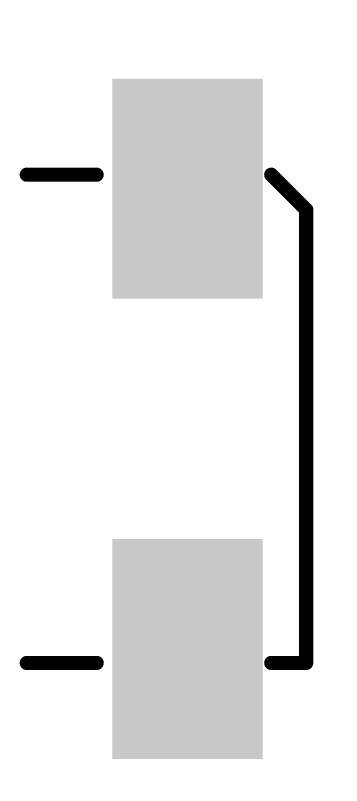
# Model space of a CAD drawing. Extents: x 17.8 to 58.4, y 21 to 93.6.
# Drawn here: x 31.57 to 33.9, y 40.73 to 46.25 of the extents above; entities that cross this region are included whole.
import ezdxf

# ---------------------------------------------------------------- set-up
doc = ezdxf.new("R2010")
doc.units = 0
doc.header["$MEASUREMENT"] = 0
doc.layers.get('0').update_dxf_attribs({"linetype": 'CONTINUOUS'})
doc.layers.get('Defpoints').update_dxf_attribs({"linetype": 'CONTINUOUS'})
doc.layers.add('SILKTOP_PHO', color=251, linetype='CONTINUOUS')
doc.styles.get("Standard").update_dxf_attribs({"font": 'arial.ttf'})
doc.dimstyles.get("Standard").update_dxf_attribs({"dimtxt": 1.5, "dimasz": 1.5, "dimexe": 0.18, "dimexo": 0, "dimgap": 0.5, "dimtad": 0, "dimtih": 1, "dimtoh": 1, "dimzin": 0, "dimdsep": 46, "dimtxsty": 'Standard', "dimcen": 0.09, "dimadec": 0, "dimazin": 0, "dimtfac": 1, "dimtofl": 0, "dimtmove": 2, "dimatfit": 3, "dimfxl": 1, "dimtolj": 1, "dimtzin": 0, "dimarcsym": 0})

# ---------------------------------------------------------------- blocks, each defined once
blk = doc.blocks.new('ROUND_33')
at = {"const_width": 0.0508}
blk.add_lwpolyline([(-0.0254, 0, 1), (0.0254, 0, 1)], format="xyb", close=True, dxfattribs=at)
blk = doc.blocks.new('RECTANGLE_26')
blk.add_solid([(0.538098, 0.788162), (0.538098, -0.788162), (-0.538098, 0.788162), (-0.538098, -0.788162)])
blk = doc.blocks.new('*D61')
at = {"color": 0, "linetype": 'Continuous', "lineweight": -2}
for p, q in [((25.4, 51.3001), (25.4, 21.764)), ((50.8, 51.3001), (50.8, 21.764)), ((26.9, 21.944), (35.0589, 21.944)), ((49.3, 21.944), (41.1411, 21.944))]:
    blk.add_line(p, q, dxfattribs=at)
at = {"color": 0, "linetype": 'Continuous'}
for points in [[(26.9, 22.194), (26.9, 21.694), (25.4, 21.944)], [(49.3, 22.194), (49.3, 21.694), (50.8, 21.944)]]:
    blk.add_solid(points, dxfattribs=at)
at = {"layer": 'Defpoints', "color": 0, "linetype": 'Continuous'}
for p in [(25.4, 51.3001), (50.8, 51.3001), (50.8, 21.944)]:
    blk.add_point(p, dxfattribs=at)
at = {"color": 0, "linetype": 'Continuous', "insert": (38.1, 21.944), "char_height": 1.5, "attachment_point": 5}
blk.add_mtext('\\A1;25.40', dxfattribs=at)

msp = doc.modelspace()

# ---------------------------------------------------------------- linework, layer by layer
at = {"layer": 'SILKTOP_PHO', "const_width": 0.1016}
for points in [[(31.649924, 45.104558), (32.15005, 45.104558)], [(33.399984, 45.104558), (33.64992, 44.854622)], [(33.64992, 44.854622), (33.64992, 41.604438)], [(31.649924, 41.604438), (32.15005, 41.604438)], [(33.64992, 41.604438), (33.399984, 41.604438)]]:
    msp.add_lwpolyline(points, dxfattribs=at)

# ---------------------------------------------------------------- block references
for p in [(32.800036, 45.004482), (32.800036, 41.704514)]:
    msp.add_blockref('RECTANGLE_26', p)
at = {"layer": 'SILKTOP_PHO'}
for p in [(31.649924, 45.104558), (32.15005, 45.104558), (33.399984, 45.104558), (33.64992, 44.854622), (31.649924, 41.604438), (32.15005, 41.604438), (33.399984, 41.604438), (33.64992, 41.604438), (33.64992, 41.604438)]:
    msp.add_blockref('ROUND_33', p, dxfattribs=at)

# ---------------------------------------------------------------- dimensions: what is measured, and where the dimension line sits
at = {"linetype": 'Continuous'}
dim = msp.add_linear_dim(base=(50.8, 21.943972), p1=(25.4, 51.300126), p2=(50.8, 51.300126), dimstyle='Standard', dxfattribs=at)
dim.commit()
dim.dimension.update_dxf_attribs({"geometry": '*D61', "text_midpoint": (38.1, 21.943972)})

doc.saveas('drawing.dxf')
